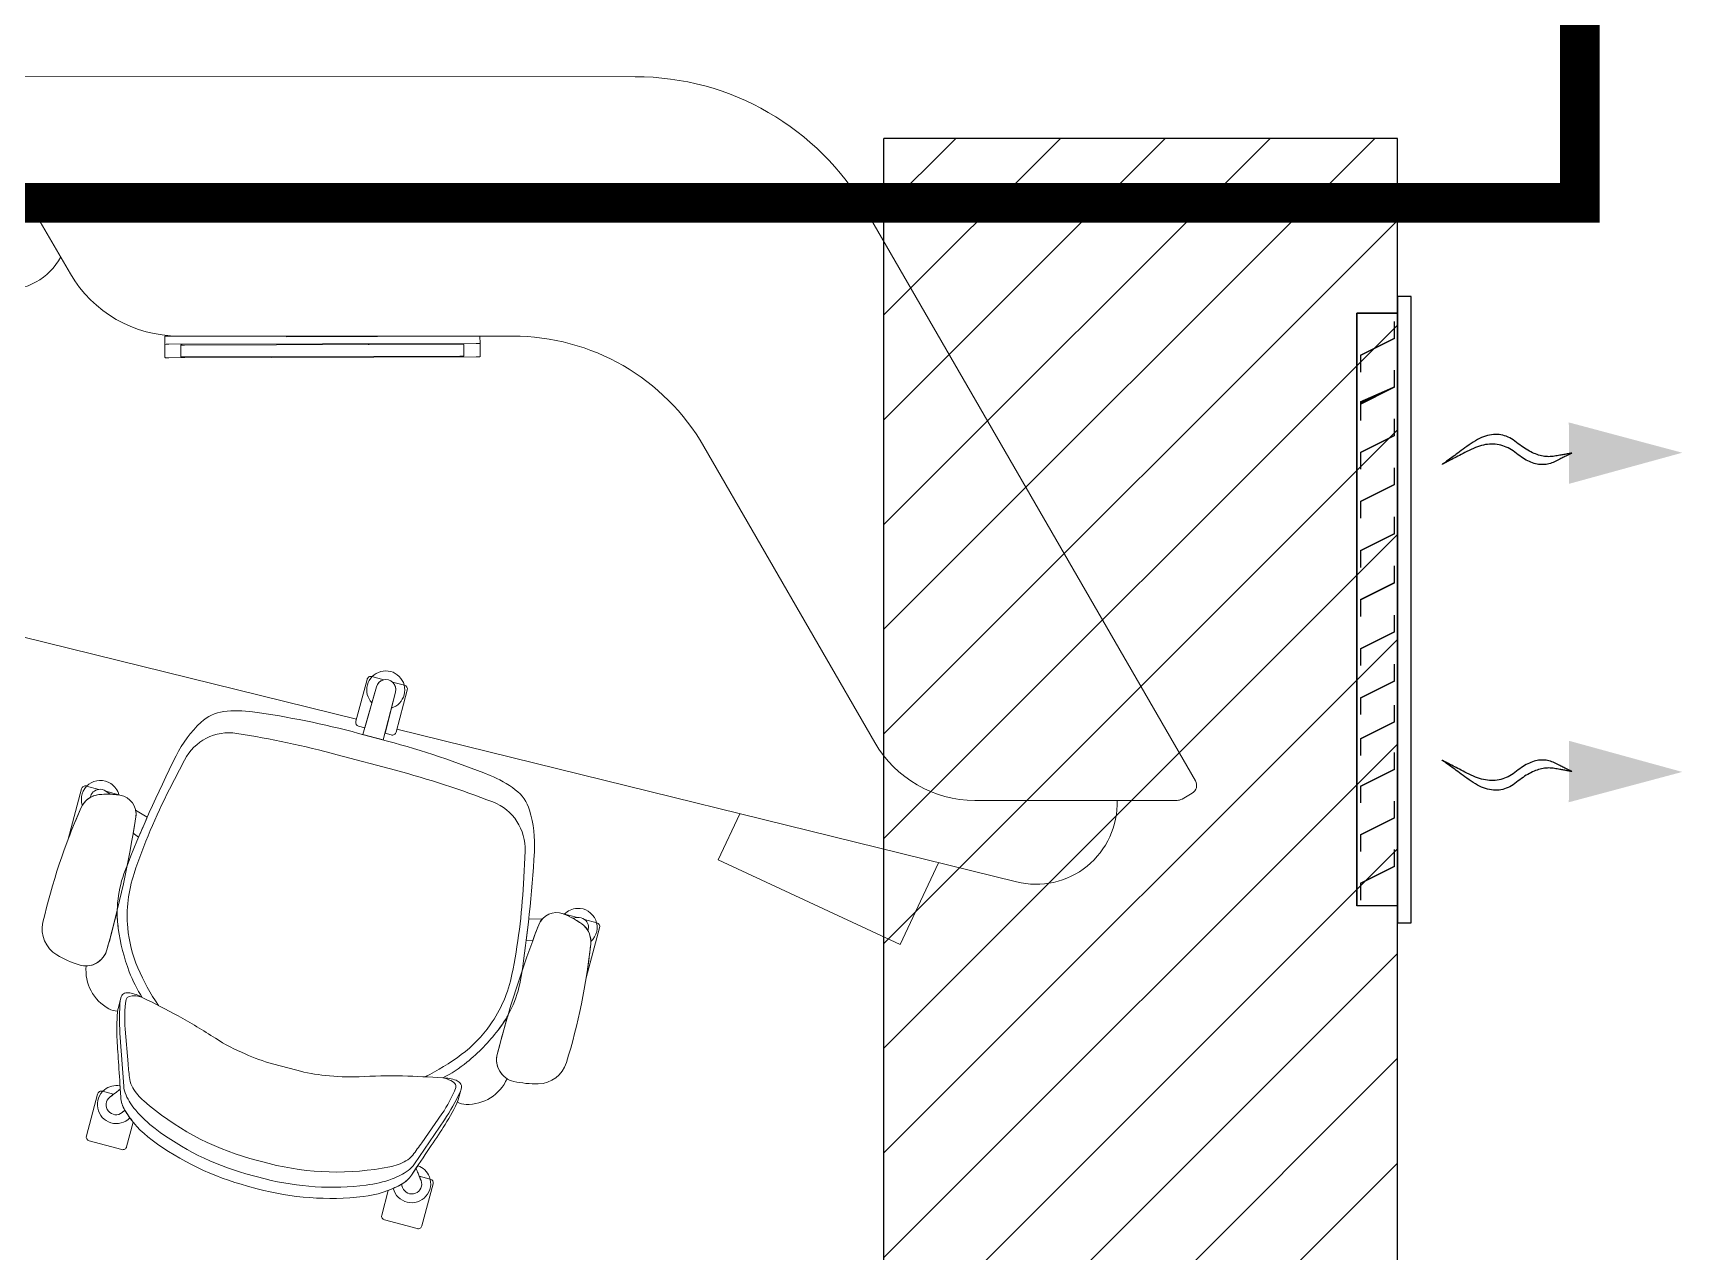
# Model space of a CAD drawing. Header units: millimetres. Extents: x -81374 to 485233, y -39075 to 157313.
# Drawn here: x 36876 to 38980, y 38608 to 40150 of the extents above; entities that cross this region are included whole.
import ezdxf
from ezdxf.enums import TextEntityAlignment as Align

# ---------------------------------------------------------------- set-up
doc = ezdxf.new("R2010")
doc.units = ezdxf.units.MM
doc.linetypes.add('CENTER', pattern=[2, 1.25, -0.25, 0.25, -0.25])
doc.linetypes.add('HIDDEN', pattern=[0.375, 0.25, -0.125])
for name, color, linetype in [('CEN', 252, 'CENTER'), ('M-HVAC ELLIPTICAL DUCT', 6, 'Continuous'), ('M-HVAC-GRIL', 6, 'Continuous'), ('M-HVAC-INSULATION', 8, 'Continuous'), ('M-HVAC-SUPP', 4, 'Continuous')]:
    doc.layers.add(name, color=color, linetype=linetype)
for name, color, linetype, lineweight in [('G-IMPT', 8, 'Continuous', 5), ('ID - MODULAR', 44, 'Continuous', 5), ('M HVAC GRILLE', 6, 'Continuous', 13)]:
    doc.layers.add(name, color=color, linetype=linetype, lineweight=lineweight)
doc.styles.get("Standard").update_dxf_attribs({"font": 'arial.ttf'})

# ---------------------------------------------------------------- blocks, each defined once
blk = doc.blocks.new('ng')
at = {"layer": 'CEN', "color": 9, "linetype": 'HIDDEN', "lineweight": 0, "ltscale": 1500, "true_color": 0xc7c8ca}
blk.add_lwpolyline([(51678.74908345514, -2761.027937155057), (51678.75574466436, -491.0792833287705), (47578.75574466436, -491.0792833287705), (47578.75574466436, -2761.079283323183)], dxfattribs=at)
blk = doc.blocks.new('floor plan 1')
at = {"layer": 'G-IMPT', "color": 8, "ltscale": 500}
for p, q in [((20809.72657071323, -77712.2218310457), (20850.82985892964, -77723.23542425051)), ((20789.31123637564, -77768.78528157028), (20803.5048667404, -77715.81393344881)), ((20854.42196133274, -77729.45712822335), (20846.09525943829, -77760.5328018473)), ((20806.8922104695, -77778.7552925249), (20792.90333877874, -77775.00698554312)), ((20804.62409130513, -77773.07571628812), (20806.8922104695, -77778.7552925249)), ((20827.94076164204, -77764.12528532388), (20829.54592039889, -77768.30686693953)), ((21026.50661854647, -77781.71305288421), (21001.9717229335, -77775.13894722675)), ((21011.86457054289, -77762.75361306337), (21024.13182851102, -77766.04061502506)), ((20812.83972266087, -77794.06798960772), (20775.1385483862, -77849.7511328411)), ((20810.8918992047, -77788.61060488477), (20808.66909948284, -77791.93230230184)), ((20816.65806337401, -77780.00282749734), (20810.89189920465, -77788.61060488486)), ((21021.31008170314, -77801.10682748846), (20996.77516826682, -77794.53271705526)), ((21168.80266752385, -77847.00199375514), (21177.12936941828, -77815.9263201312)), ((21183.35107339112, -77812.33421772809), (21224.45436160752, -77823.3478109329)), ((20778.12466256958, -77857.44373563607), (20803.62013543065, -77821.03242745317)), ((21228.04646401061, -77829.56951490574), (21213.85283364587, -77882.54086302721)), ((21182.72868189245, -77859.19042480961), (21179.24778278302, -77862.00920128758)), ((20757.58665803523, -77875.44555486835), (20753.56711542255, -77890.44669168492)), ((20753.56711542255, -77890.44669168492), (20757.58665803523, -77875.44555486835)), ((21185.25076965523, -77888.91976482491), (21184.56101384655, -77878.58212884245)), ((21198.44629497096, -77878.60006079692), (21193.74027364763, -77882.41092166764)), ((21180.83521264393, -77892.67208684038), (21185.6438147243, -77959.74569065048)), ((21185.51492191524, -77892.90783903646), (21185.25076965522, -77888.91976482482)), ((21207.63112967303, -77886.1329654303), (21193.64225798227, -77882.38465844851)), ((20992.64044862703, -77920.97623504052), (20961.66909333046, -77912.67748515849)), ((20961.66909333046, -77912.67748515849), (20992.64044862703, -77920.97623504052)), ((21179.2114625101, -77964.91462290674), (21175.33739006757, -77920.63376854832)), ((21183.97744357429, -78005.77479488796), (21187.99698618698, -77990.77365807141)), ((21187.99698618698, -77990.77365807141), (21183.97744357429, -78005.77479488796)), ((20578.64234978183, -78093.1868739342), (20595.64823952229, -78029.72003124445)), ((20198.33723697202, -78071.74371550116), (20149.97705758155, -78175.45245482054)), ((20428.53941485533, -78179.0887540348), (20198.33723697202, -78071.74371550116)), ((20663.18958733911, -78077.11043452853), (20671.64981180207, -78076.41927000412)), ((20597.69456081664, -78103.55110165055), (20582.23445218493, -78099.40857790704)), ((20606.77651439904, -78105.98460384953), (20613.10854611028, -78105.37891763513)), ((20625.92258187972, -78111.11477731873), (20606.77651439904, -78105.98460384953)), ((20668.41630996012, -78103.83811780787), (20651.17958695076, -78104.2381677847)), ((20835.26637976975, -78344.52734304982), (20051.27499394112, -78151.10063751112)), ((20675.14572861376, -78148.59639941971), (20673.07689166209, -78189.84589661876)), ((20401.31877865361, -78237.46359671594), (20428.53941485533, -78179.0887540348)), ((21161.93361741608, -78207.79042360873), (21168.91480439016, -78212.61910197826)), ((21251.10252915334, -78205.3484839446), (21234.09663941292, -78268.81532663436)), ((21165.75190276805, -78242.11740827328), (21151.02448788298, -78233.1525931113)), ((19828.87023356974, -78263.43463618576), (19841.67986553034, -78256.04049792033)), ((19848.03001556192, -78254.33958057268), (20103.83428114135, -78254.36214040034)), ((20242.02174803933, -79002.04331151658), (19824.68518622373, -78279.04793752506)), ((21122.81749905456, -78268.54969227908), (21103.98441527589, -78305.3072229482)), ((21203.33287322598, -78265.83140309496), (21184.18680574529, -78260.70122962579)), ((21203.33287322598, -78265.83140309496), (21198.15201606746, -78262.14084751543)), ((21227.87493544008, -78272.40742903747), (21212.41482680837, -78268.264905294)), ((20910.66319979095, -78312.18386673965), (20837.05965197166, -78292.4618549667)), ((20230.31085066916, -78327.3982948752), (20446.74136027269, -78702.34329502864)), ((20822.06635373842, -78393.7905094244), (20836.27300170837, -78340.77057894037)), ((20837.03496235954, -78391.51206323752), (20852.34724655716, -78330.78596599479)), ((20850.21381793071, -78339.24680649108), (20837.03496235954, -78391.51206323752)), ((20850.21381793071, -78339.24680649108), (20837.03496235898, -78391.51206323973)), ((20842.49470568121, -78337.17847653726), (20850.21381793071, -78339.24680649108)), ((20883.7053595493, -78339.18834729205), (20846.90358563874, -78329.32734140533)), ((20852.34724655716, -78330.78596599479), (20878.26169863088, -78337.72972270258)), ((20878.26169863088, -78337.72972270258), (20861.15947623618, -78397.9762074393)), ((20861.15947623618, -78397.9762074393), (20875.87888164809, -78346.12373978825)), ((20875.87888164809, -78346.12373978825), (20861.15947623618, -78397.9762074393)), ((20887.1900963007, -78354.41377371488), (20872.98344833075, -78407.43370419895)), ((20875.87888164809, -78346.12373978825), (20883.5979938976, -78348.19206974204)), ((21606.39831844412, -78534.78136003218), (20886.45514276726, -78357.15665756294)), ((20842.16922820203, -78371.15037697324), (20837.03496235954, -78391.51206323752)), ((20861.15947623618, -78397.9762074393), (20866.89391501389, -78377.77533703065)), ((20840.78791263661, -78404.06613916517), (20825.65845614152, -78400.01221339725)), ((20866.76174435791, -78411.02580660203), (20851.63228786279, -78406.97188083411)), ((20729.94867657369, -78815.94227436252), (20729.99672166793, -78832.55887101119)), ((21123.64626216745, -78814.538072553), (20735.02788661754, -78815.6617206063)), ((20750.27139255671, -78816.85223196005), (20750.31382928558, -78831.52915200574)), ((20750.31356184333, -78831.4366559863), (20750.27166652116, -78816.94698370865)), ((21103.32942199204, -78815.66028757789), (20755.35087656501, -78816.6664299524)), ((20755.350876565, -78816.6664299524), (21103.32942199205, -78815.66028757789)), ((21108.45223356374, -78830.45950446016), (21108.4099175802, -78815.82434469118)), ((21108.41016947891, -78815.91146491445), (21108.45206480109, -78830.4011371921)), ((21128.77505474856, -78831.40584653823), (21128.72700965431, -78814.78924988952)), ((20688.69653676066, -78842.06463402408), (21111.2633855861, -78842.10190093695)), ((20729.996721668, -78832.55887101113), (20730.02421709334, -78842.06827878495)), ((20730.02421709327, -78842.06827878498), (20729.99672166793, -78832.55887101119)), ((20735.07746915479, -78832.81004834772), (21123.69584470471, -78831.68640029445)), ((20753.62695804663, -78831.69294342815), (21104.48809697819, -78830.67846634591)), ((21103.37285475724, -78830.68169094832), (20755.39430933019, -78831.68783332282)), ((20859.8502494657, -78841.36388717574), (20975.16864443147, -78841.0304564937)), ((21107.13143778614, -78831.73429448766), (21108.44633003738, -78830.47087223662)), ((21123.72580217822, -78842.04731771644), (21111.26338558626, -78842.0833514478)), ((21128.80501222214, -78841.76676396016), (21128.77505474863, -78831.40584653817)), ((21128.77505474856, -78831.4058465382), (21128.80501222207, -78841.76676396022)), ((21248.37198378494, -78920.85842907254), (21378.00329221335, -79143.06883699371)), ((21369.57163676426, -79170.41775277688), (20533.46775608166, -79170.34401530653))]:
    blk.add_line(p, q, dxfattribs=at)
for centre, radius, start, end in [((20808.41176992837, -77717.12873423367), 5.080000000000074, 74.9999995826988, 164.9999995829001), ((20849.51505814477, -77728.14232743849), 5.079999999999982, 344.9999995829002, 74.9999995826988), ((20816.49719726046, -77769.16003757669), 24.08018180033297, 14.45855315397931, 200.9999995822688), ((20892.43488636418, -77880.68211127847), 128.7758423789854, 96.41916555169902, 119.5808336131732), ((20918.40782404505, -78111.53892913947), 361.0891305152434, 74.9999995826988, 96.41916555169902), ((20794.21813956361, -77770.10008235514), 5.080000000000156, 164.9999995829001, 254.9999995826988), ((20816.28242647358, -77768.600500806), 12.48776731491216, 20.99999958226885, 200.9999995822688), ((20816.28242647358, -77768.600500806), 12.48776731491214, 20.99999958226885, 200.9999995822688), ((20816.28242647358, -77768.600500806), 12.48776731491216, 20.99999958226885, 200.9999995822688), ((20816.28242647358, -77768.600500806), 12.48776731491216, 20.99999958226885, 200.9999995822688), ((21017.29429049336, -77691.43927727357), 227.8006185192168, 200.9999995822688, 203.4965871057689), ((21017.2942904936, -77691.43927727349), 227.8006185194714, 200.9999995822688, 203.4965871057689), ((21017.29429049325, -77691.43927727363), 227.8006185190947, 200.9999995822688, 202.5382530538555), ((20846.70883733057, -77800.126976817), 36.14754622534346, 118.4132401731777, 146.1909037348239), ((20846.70883733057, -77800.126976817), 36.14754622534473, 119.5808336131732, 146.1909037348239), ((20869.16193676697, -77853.31855995546), 83.01172833466151, 109.6775834116831, 125.4423689199655), ((20615.27056245402, -77845.76172433834), 227.8006185189851, 19.87175166759946, 20.99999958226885), ((20615.27056245162, -77845.76172433922), 227.8006185215471, 19.87037538966371, 20.99999958226885), ((20615.27056245282, -77845.76172433878), 227.8006185202647, 19.87175166759946, 20.99999958226885), ((20892.43488636416, -77880.68211127844), 128.7758423789624, 111.0908126463827, 119.2526988951099), ((20892.43488636414, -77880.68211127838), 128.7758423789113, 114.118066515614, 119.2526988951099), ((20893.07794504878, -77920.19581442364), 154.0366719625109, 97.06914381033313, 109.6775834116831), ((20917.11114664288, -78113.99675893213), 349.3221063175619, 75.94050498965844, 97.06914381033313), ((20930.67508201318, -78114.82593110114), 361.089130515242, 53.58083361352215, 74.9999995826988), ((20816.49719726046, -77769.16003757669), 24.08018180033311, 200.9999995822688, 251.0292956712461), ((20715.20631138972, -77822.76947319973), 101.6000000001213, 19.64609369254367, 23.49658710576895), ((20715.20631138986, -77822.76947319967), 101.5999999999735, 19.64609369254367, 23.49658710576895), ((20840.15026114658, -77812.55903216018), 32.98157314405503, 125.4423689199655, 145.8993988470895), ((20857.62506883477, -77858.78819494185), 69.64164136250366, 101.138923084455, 119.1013255892806), ((20911.41032549066, -78131.95154410548), 348.0497395921128, 75.80243316435578, 101.138923084455), ((20930.56912264717, -78117.60281283932), 349.3221063175619, 52.9308553544999, 74.05949417565006), ((21142.68038705271, -78058.44497522744), 413.9161413507359, 142.2939485336078, 144.9999995828187), ((20837.3932337114, -77822.4407404137), 28.04278797522997, 119.1013255892806, 142.2939485336078), ((20926.52878573266, -78136.00252343618), 348.0497395921128, 48.86107608049513, 74.19756600063683), ((21182.03627260624, -77817.24112091606), 5.080000000000005, 74.9999995826988, 164.9999995829001), ((21068.59671751005, -77927.88453304672), 128.775842378988, 30.41916555226462, 53.58083361352215), ((21223.13956082264, -77828.25471412088), 5.080000000000056, 344.9999995829002, 74.9999995826988), ((20984.15957803836, -77991.272207414), 252.4242567288486, 145.8993988470895, 155.2665399757771), ((20997.38410202588, -77984.36682769569), 263.7549698347234, 146.8524953212562, 154.5711381991046), ((20917.63115255672, -77952.0947874297), 168.5849410658422, 145.8442613289367, 158.644861356511), ((21048.28296028655, -77961.78287412977), 154.0366719625109, 40.32241575316576, 52.9308553544999), ((21068.59671751004, -77927.88453304672), 128.7758423789952, 30.7473002695594, 38.90918651845181), ((21190.12172308344, -77869.27243046078), 24.08018180033297, 308.9999995824129, 135.5414460109874), ((21068.59671751005, -77927.88453304672), 128.775842378988, 30.7473002695594, 35.88193264939918), ((21326.08825492996, -78036.22475655281), 227.8006185181642, 128.9999995824129, 130.1296237763895), ((21326.08825493019, -78036.22475655307), 227.8006185185306, 128.9999995824129, 130.1282474969104), ((21326.08825493004, -78036.2247565529), 227.8006185183005, 128.9999995824129, 130.1282474969104), ((21190.58748843171, -77868.89524280326), 12.48776731491222, 308.9999995824129, 128.9999995824129), ((21190.58748843171, -77868.89524280326), 12.48776731491216, 308.9999995824129, 128.9999995824129), ((21190.58748843171, -77868.89524280326), 12.48776731491218, 308.9999995824129, 128.9999995824129), ((21190.58748843171, -77868.89524280326), 12.48776731491218, 308.9999995824129, 128.9999995824129), ((20745.75065230906, -77924.13818222907), 54.70500438971377, 87.96653541239675, 156.1428893711256), ((20746.79757200788, -77894.65210539167), 25.2003476705278, 62.03346375219361, 87.96653541239675), ((20782.12117397508, -77882.0195587927), 25.40000000000227, 154.5711381991046, 164.9999995829001), ((20782.12117397508, -77882.0195587927), 25.40000000000436, 157.7322782016549, 164.9999995829001), ((21109.68986198259, -77926.32875467432), 69.64164136250365, 30.89867357670251, 48.86107608049513), ((21102.43345891946, -77915.82347775486), 83.01172833466151, 24.5576302451226, 40.32241575316576), ((21148.47420550192, -77880.98476587847), 36.14754622534525, 3.809095430928992, 31.58675899142191), ((21148.47420550192, -77880.98476587847), 36.14754622534519, 3.809095430928992, 30.41916555226462), ((21055.08672193281, -77701.56572905288), 227.8006185192143, 306.5034120589307, 308.9999995824129), ((21055.08672193269, -77701.56572905273), 227.8006185194135, 306.5034120589307, 308.9999995824129), ((21055.08672193292, -77701.56572905302), 227.8006185190225, 307.4617461107398, 308.9999995824129), ((20657.09921954275, -77933.61266949927), 38.10000000000023, 91.15477106143128, 162.9985683150009), ((20658.95834858491, -78025.84378594611), 130.3498520423068, 77.46361705912408, 91.15477106143128), ((20681.18738194191, -77925.87555163473), 27.93999999999993, 345.5984772402761, 77.46361705912408), ((20759.70074440751, -77892.09019266599), 6.350000000000263, 164.9999995829001, 222.5074049308188), ((20759.70074440751, -77892.09019266599), 6.350000000000072, 164.9999995829001, 222.5074049308188), ((20765.11924539792, -77887.12376284314), 13.70020939622973, 222.5074049308188, 249.7379533663885), ((20765.11924539792, -77887.12376284314), 13.70020939623122, 222.5074049308188, 249.7379533663885), ((20776.79932159546, -77855.48401874286), 47.42701752733409, 249.7379533663885, 270.4147263187621), ((20776.79932159546, -77855.48401874283), 47.42701752733948, 249.7379533663885, 270.4147263187621), ((20781.67707938935, -77871.30319064198), 31.93021711649908, 247.2304521039577, 261.8357222159198), ((21145.38487273994, -77904.96685377182), 28.04278797522997, 7.706050630946895, 30.89867357670251), ((20762.99632433656, -77956.70893427898), 413.9161413507359, 4.999999582229181, 7.706050630946895), ((21147.93807121368, -77895.0305297111), 32.98157314405503, 4.100600318290084, 24.5576302451226), ((21251.03748419329, -77966.34500741569), 101.5999999999148, 126.5034120589307, 130.353905472725), ((21251.03748419335, -77966.34500741574), 101.6000000000221, 126.5034120589307, 130.353905472725), ((21190.12172308344, -77869.27243046078), 24.08018180033309, 258.9707034941105, 308.9999995824129), ((21208.9459304579, -77881.22606224232), 5.079999999999978, 254.9999995826988, 344.9999995829002), ((21400.51304243433, -78160.91739680603), 815.4876453367852, 162.9985683150009, 173.7608182229535), ((20681.18738194191, -77925.87555163473), 27.94000000000009, 345.5984772402761, 58.65903998106027), ((20853.82346478842, -78053.38855652619), 168.8899383798787, 117.0024466377639, 129.4400113894818), ((20853.82346478844, -78053.38855652619), 168.8899383798945, 117.0024466377639, 129.4400113894818), ((20930.62203929256, -78170.67995545812), 296.6989942493565, 116.1805799245812, 126.6169184799654), ((20841.99275338215, -77117.57165638395), 788.0111236844047, 265.2794494117218, 268.974111517464), ((20841.99275338215, -77117.57165638384), 788.0111236845063, 265.2794494117218, 268.974111517464), ((20841.99275338155, -77117.57165635296), 788.0111237153708, 268.974111517464, 272.9921250994452), ((20841.99275338155, -77117.5716563531), 788.0111237152433, 268.974111517464, 272.9921250994452), ((20895.37878142673, -78138.92365688019), 234.7351678796792, 82.56791797904522, 92.99212509944516), ((20895.37878142673, -78138.92365688022), 234.7351678797012, 82.56791797904522, 92.99212509944516), ((20904.22954280876, -78127.04479982253), 221.929375163367, 74.9999995826988, 84.43737448421771), ((20904.22954280875, -78127.04479982256), 221.9293751634078, 74.9999995826988, 84.43737448421771), ((20935.20089810533, -78135.34354970456), 221.9293751633518, 65.56262468066589, 74.9999995826988), ((20935.20089810532, -78135.34354970459), 221.9293751633848, 65.56262468066589, 74.9999995826988), ((19281.88564364355, -77566.55628881772), 1472.639168490165, 338.8967438943808, 345.5984772402761), ((19281.88564364348, -77566.5562888177), 1472.639168490234, 343.5908301464037, 345.5984772402761), ((20908.86599492006, -78120.30310334594), 255.5342497879917, 129.4400113894818, 142.0972498355839), ((20908.86599492007, -78120.30310334594), 255.5342497880065, 129.4400113894818, 142.0972498355839), ((20852.12825216224, -78065.05315644678), 165.1000000000001, 126.6169184799654, 144.9269422365074), ((20936.92645356178, -78150.0563224006), 234.735167879686, 57.00787406575219, 67.43208118568971), ((20936.92645356178, -78150.0563224006), 234.7351678796831, 57.00787406575219, 67.43208118568971), ((20823.20943961306, -78053.61469098335), 146.9783203759831, 142.0972498355839, 171.3247393692345), ((20823.20943961306, -78053.61469098335), 146.9783203759814, 142.0972498355839, 151.0941274165597), ((21493.83612281856, -77292.23256587505), 788.0111237153126, 237.0078740657521, 241.0258876478606), ((21493.83612281849, -77292.23256587514), 788.0111237151843, 237.0078740657521, 241.0258876478606), ((20933.86575557091, -77977.79601790686), 252.4242567288486, 354.7334591893224, 4.100600318290084), ((20925.8656718874, -77965.20352153771), 263.7549698347016, 355.4288609660262, 3.147503843539099), ((20855.81348788097, -78067.64059547204), 169.6028660886225, 144.9269422365074, 168.4996398493574), ((21493.83612280272, -77292.23256590124), 788.011123684708, 241.0258876478606, 244.7205497533493), ((21493.83612280263, -77292.23256590142), 788.0111236845046, 241.0258876478606, 244.7205497533493), ((21011.06977211362, -77977.13159081145), 168.5849410658421, 351.3551378089709, 4.155737836981055), ((20890.52674750493, -78159.93645409026), 296.6989942493565, 23.38308068528707, 33.81941924098315), ((21181.33909992406, -77963.88012881103), 47.42701752733466, 239.5852728459845, 260.2620457987962), ((21015.68196438644, -78096.75841204543), 168.8899383798842, 20.55998777538318, 32.99755252692894), ((21181.33909992406, -77963.88012881103), 47.42701752733474, 239.5852728459845, 260.2620457987962), ((21015.68196438644, -78096.75841204543), 168.8899383798848, 20.55998777538318, 32.99755252692894), ((21169.20525164739, -77975.14105446875), 31.93021711649907, 248.1642769489029, 262.7695470615973), ((21177.84381458933, -78004.13129390689), 6.349999999999907, 287.4925942344907, 344.9999995829002), ((21177.84381458933, -78004.13129390689), 6.349999999999925, 287.4925942344907, 344.9999995829002), ((21163.46247024713, -77984.19965414706), 25.39999999999961, 344.9999995829002, 355.4288609660262), ((21163.46247024713, -77984.19965414706), 25.39999999999375, 344.9999995829002, 352.267720963169), ((21187.73733318767, -78012.80156175356), 25.20034767052639, 62.03346375219361, 87.96653541239675), ((21173.90095344417, -78038.8607130005), 54.70500438971353, 353.8571097941542, 62.03346375219361), ((21175.63447009477, -77997.12098898678), 13.70020939622841, 260.2620457987962, 287.4925942344907), ((21175.63447009477, -77997.12098898678), 13.70020939622952, 260.2620457987962, 287.4925942344907), ((21400.51304243447, -78160.91739680606), 815.4876453369268, 170.7418997981925, 173.7608182229535), ((22398.34599323163, -78293.94845650942), 1740.344405554563, 171.3247393692345, 176.5509561516008), ((21442.99124133307, -78187.10710325249), 768.810643600155, 168.4996398493574, 177.1287798981674), ((21011.3177614657, -78107.70785815115), 165.1000000000001, 5.073056928720661, 23.38308068528707), ((20934.55646115063, -78127.1868432262), 255.5342497880032, 7.902749329557283, 20.55998777538318), ((20934.55646115064, -78127.1868432262), 255.5342497879969, 7.902749329557283, 20.55998777538318), ((21228.94570053841, -78072.64695502713), 27.94000000000006, 72.53638210668835, 164.4015219248573), ((21228.94570053841, -78072.64695502713), 27.94000000000005, 91.34095918361055, 164.4015219248573), ((21198.21248954806, -78170.336501743), 130.3498520423026, 58.84522810395965, 72.53638210668835), ((22620.43617921288, -78461.11823478242), 1472.639168490249, 164.4015219248573, 171.1032552708315), ((22620.43617921373, -78461.11823478265), 1472.639168491127, 164.4015219248573, 166.4091690188542), ((21245.93810190117, -78091.39157709709), 38.10000000000007, 347.0014308498332, 58.84522810395965), ((20605.8283256516, -78093.56164675954), 24.08018180033292, 132.0739392516603, 272.9999995825367), ((20617.63013941709, -78075.32736328102), 27.93999999999998, 173.7608182229535, 234.0003113567489), ((20617.63013941709, -78075.32736328102), 27.93999999999957, 173.7608182229535, 234.0003113567489), ((20617.63013941709, -78075.32736328102), 27.93999999999998, 180.7383221910362, 234.0003113567489), ((20605.22983332135, -78093.5929893399), 12.48776731491212, 160.2465505294284, 232.8853208466584), ((19281.8856436434, -77566.55628881766), 1472.639168490322, 338.8967438943808, 339.7148040621225), ((22398.34599323881, -78293.94845651023), 1740.344405561791, 172.8197042644581, 173.7286549997871), ((20583.54925296979, -78094.5016747191), 5.080000000000195, 164.9999995829001, 254.9999995826988), ((20605.22983332135, -78093.5929893399), 12.48776731491194, 232.8853208466584, 277.1146783186816), ((20605.22983332135, -78093.5929893399), 12.48776731491195, 232.8853208466584, 277.1146783186816), ((20660.92598454746, -78015.73506381112), 101.5998422592964, 234.0003113567489, 248.2727356398612), ((20660.92598454746, -78015.73506381112), 101.5998422592886, 234.0003113567489, 249.8473672884778), ((20660.92598454746, -78015.73506381112), 101.5998422592908, 234.0003113567489, 249.066910618083), ((20605.8283256516, -78093.56164675954), 24.08018180033299, 272.9999995825367, 316.5670437371335), ((20633.24775605403, -78088.09176444862), 24.13000000000001, 249.066910618083, 338.8967438943808), ((20633.24775605403, -78088.09176444862), 24.13000000000024, 317.9990995846102, 338.8967438943808), ((21006.83253419591, -78108.10602815307), 169.6028660886225, 341.5003593160632, 5.073056928720661), ((21042.08142044595, -78112.26126320232), 146.9783203759836, 338.6752597959515, 7.902749329557283), ((21042.08142044594, -78112.26126320232), 146.9783203759901, 358.9058717484633, 7.902749329557283), ((20488.47048464692, -77916.53632286258), 815.4876453367691, 336.239180942739, 347.0014308498332), ((20026.63375163483, -78250.97578996458), 102.87, 76.14074385436182, 181.8955986230158), ((19557.80627626226, -77532.82811109914), 1740.344405554695, 333.4490430137159, 338.6752597959515), ((20438.58843204935, -77917.97817378669), 768.810643600155, 332.8712192664491, 341.5003593160632), ((20812.3507910569, -78198.36054326818), 151.4712732752563, 176.5509561516008, 196.7004754646464), ((20736.49717657042, -78193.02669245415), 63.49999999999999, 177.1287798981674, 248.9255242896438), ((19557.80627627023, -77532.82811110254), 1740.344405546032, 336.2713441658522, 337.1802949003144), ((22620.43617921247, -78461.11823478236), 1472.639168489831, 170.2851951032008, 171.1032552708315), ((20488.47048464692, -77916.53632286261), 815.4876453367682, 336.239180942739, 339.2580993675496), ((21189.35452560212, -78237.10012859676), 24.12999999999911, 171.1032552708315, 192.0008995805139), ((21189.35452560212, -78237.10012859676), 24.13000000000005, 171.1032552708315, 260.9330885468266), ((19848.02889552661, -78267.0395805233), 12.69999999999804, 89.9949469844407, 119.994946984972), ((20103.82140073528, -78400.41213983236), 146.0500000000001, 29.99494698468723, 89.9949469844407), ((20715.92582099687, -78227.29029286656), 50.79999999978968, 196.7004754646464, 232.9873275890385), ((21154.01615342624, -77109.56412221974), 1224.62584896457, 248.9255242896438, 254.9999995826988), ((21210.36550746368, -78255.54690114109), 24.08018180033294, 236.9999995821151, 17.92605991329752), ((21209.26197898737, -78233.85464153005), 27.94000000000004, 275.999687808314, 336.239180942739), ((21209.26197898737, -78233.85464153005), 27.93999999999988, 275.999687808314, 336.239180942739), ((21209.26197898737, -78233.85464153005), 27.93999999999977, 275.999687808314, 329.2616769742903), ((21210.86814573071, -78255.87329078434), 12.48776731491217, 277.1146783186816, 349.7534486358062), ((19834.58436056638, -78273.33381052842), 11.42999999999996, 119.994946984972, 209.9949469846872), ((20769.92702215033, -78155.66124605521), 140.5042366506728, 232.9873275890385, 247.9765346083814), ((21201.56282802849, -78160.59827364181), 101.5998422592929, 260.152631876686, 275.999687808314), ((21201.56282802849, -78160.59827364184), 101.5998422592913, 260.9330885468266, 275.999687808314), ((21201.56282802849, -78160.59827364181), 101.5998422592968, 261.7272635254862, 275.999687808314), ((21210.36550746368, -78255.54690114109), 24.0801818003329, 193.432955427226, 236.9999995821151), ((21210.86814573071, -78255.87329078434), 12.48776731491236, 232.8853208466584, 277.1146783186816), ((21210.86814573071, -78255.87329078434), 12.48776731491239, 232.8853208466584, 277.1146783186816), ((21229.18973622495, -78267.5005258495), 5.079999999999976, 254.9999995826988, 344.9999995829002), ((21135.79263570667, -77251.1787602198), 1116.18154722318, 247.9765346083814, 254.9999995826988), ((21227.61970124551, -77129.28613399272), 1224.62584896457, 254.9999995826988, 261.074474875306), ((21047.47043993422, -78276.35172966833), 63.49999999999999, 261.074474875306, 332.8712192664491), ((20979.11235789835, -78243.04417173401), 151.4712732752591, 313.2995237005383, 333.4490430137159), ((20841.17990489634, -78342.08537972523), 5.080000000000012, 74.9999995826988, 164.9999995829001), ((21172.59440961723, -77261.03976610652), 1116.181547223177, 254.9999995826988, 262.0234645564674), ((20882.28319311273, -78353.09897293002), 5.080000000000041, 344.9999995829002, 74.9999995826988), ((21048.15395566278, -78316.31055584733), 50.79999999978948, 277.0126715762239, 313.2995237005383), ((20849.25232844867, -78394.16526012379), 24.08018180033294, 107.1063624770214, 164.9999995829001), ((20849.25232844867, -78394.16526012379), 24.08018180033275, 344.9999995829002, 42.89363668838345), ((21037.20206833194, -78227.27738092354), 140.5042366506738, 262.0234645564674, 277.0126715762239), ((20826.97325692639, -78395.10531020927), 5.079999999999945, 164.9999995829001, 254.9999995826988), ((20849.25232844867, -78394.16526012379), 24.08018180033287, 164.9999995829001, 344.9999995829002), ((20849.09721929756, -78394.74413533951), 12.48776731491219, 164.9999995725346, 344.9999995829002), ((20849.09721929756, -78394.74413533951), 12.48776731491217, 164.9999995725346, 344.9999995829002), ((20849.09721929756, -78394.74413533951), 12.48776731491215, 164.9999995725346, 228.2873104988741), ((20849.44295672351, -78394.64077963447), 12.79637411257139, 165.8476992793952, 227.4396108020184), ((20849.09721929756, -78394.74413533951), 12.48776731491217, 281.7126886658223, 344.9999995829002), ((20848.84947976006, -78394.48175795676), 12.79637411254168, 282.5603883627993, 344.1522998853819), ((20868.07654514278, -78406.11890341408), 5.080000000000067, 254.9999995826988, 344.9999995829002), ((20688.7211775375, -78562.66463511062), 279.3999999999996, 209.9949469846872, 269.9949469844407), ((21111.24938514472, -79000.85190031957), 158.7500000000004, 30.25808593733491, 89.9949469844407), ((21330.96458443809, -78980.47465476909), 80.14975891112631, 86.95946374481187, 151.5535834009345), ((20533.49743701739, -78833.79401661534), 336.5499999999998, 209.9949469846872, 269.9949469844407)]:
    blk.add_arc(centre, radius, start, end, dxfattribs=at)
for centre, major_axis, ratio, start_param, end_param in [((20922.21961756545, -77888.78599426287), (-161.8179259160687, -3.422719736875883), 0.1663016285296391, 6.227474651200532, 6.613219560112963), ((21038.75044226739, -77920.010335545), (138.4270735405137, -83.87312721715308), 0.1663016285296388, 5.953151054246206, 6.338895963158634), ((20735.02865533905, -78815.92758615265), (5.079978765358338, 0.01468820984681515), 0.05233595624293837, 1.570796326794897, 2.879793265790609), ((20753.54091909381, -78816.84277847724), (3.269526537098318, 0.009453482798809183), 0.05233595624292862, 2.356194490192224, 3.141592653589793), ((20755.35164528651, -78816.93229549879), (5.079978765358349, 0.01468820984681518), 0.05233595624294124, 1.570796326794908, 2.879793265790626), ((21103.33019071355, -78815.92615312428), (-5.079978765358338, -0.01468820984681371), 0.05233595624293837, 3.141592653589794, 4.712388980384691), ((21104.99457302646, -78815.83421979102), (-3.415344553742231, -0.009875099842265766), 0.05233595624292756, 3.141592653589832, 3.926990816987292), ((21123.64703088895, -78814.80393809939), (5.079978765358328, 0.01468820984681512), 0.05233595624294145, 0.2617993877991676, 1.570796326794902), ((20735.07670043329, -78832.54418280133), (5.079978765358338, 0.01468820984681515), 0.05233595624293837, 3.141592653589793, 4.712388980384678), ((20755.39354060869, -78831.42196777643), (5.079978765358324, 0.01468820984681511), 0.0523359562429334, 3.141592653589793, 3.665191429188128), ((20753.62645676736, -78831.5195739012), (3.312627481785647, 0.009578104524490514), 0.0523359562429274, 3.141592653589793, 4.712388980384675), ((21104.48749701933, -78830.47096806759), (3.964736544412378, 0.01146360743646887), 0.05233595624293355, 4.712388980384669, 6.283185307179586), ((21123.6950759832, -78831.42053474806), (-5.079978765358338, -0.01468820984681371), 0.05233595624293837, 1.570796326794897, 3.141592653589794), ((21123.72503345671, -78841.78145217008), (-5.079978765358338, -0.01468820984681371), 0.05233595624293837, 1.570796326794909, 3.141592653589794)]:
    blk.add_ellipse(centre, major_axis=major_axis, ratio=ratio, start_param=start_param, end_param=end_param, dxfattribs=at)
for points in [[(20776.55112618343, -77840.1465763681), (20781.62214644673, -77832.48986062914), (20793.37765624178, -77814.80918674503), (20808.36010457375, -77792.39402804867), (20816.65806337396, -77780.00282749743)], [(21184.56101384653, -77878.58212884227), (21185.55165647464, -77893.46220271758), (21187.31925760083, -77920.36552377022), (21188.65949046699, -77941.55519142695), (21189.22276483507, -77950.72161190631)]]:
    blk.add_open_spline(points, degree=3, dxfattribs=at)
at = {"layer": 'ID - MODULAR', "color": 8, "ltscale": 500}
blk.add_arc((11420.42449029694, -71220.76011370585), 9842.078283017887, 158.924070902412, 26.97429343816349, dxfattribs=at)
at = {"layer": 'CEN', "linetype": 'Continuous'}
blk.add_blockref('ng', (-28240.36740311823, -78519.64606617595), dxfattribs=at)
at = {"layer": 'G-IMPT', "color": 8, "ltscale": 500}
for rotation, p in [(359.9991541796221, (39680.6314942255, -4989.623528557902, -8.574139590704514e-06)), (359.9991541796221, (35886.72222724362, -10139.28584113023, -1.194180592266804e-05)), (270.000845819961, (28873.29223530782, -20643.48268037932, -8.594594834688046e-06)), (359.999154180039, (11975.30567581361, -26935.44021025665, -8.932962352100148e-06)), (359.999154180039, (15267.62532675703, -26935.44120405248, -8.933041737978461e-06)), (359.999154180039, (26686.26694896193, -26987.72764356093, -8.910885197008824e-06)), (270.000845819961, (15861.10806126436, -28615.02448734518, -8.58600816521325e-06)), (89.99915418003897, (23697.8122269801, -33300.57395540147, -8.545742647471406e-06)), (89.99915418003897, (23597.86740631542, -35337.7267159109, -8.58310151139712e-06)), (89.99915418003897, (23597.87657754382, -37388.33677853703, -8.582368900132897e-06)), (359.999154180039, (13750.44144569826, -37781.53854203733, -8.948785460210385e-06)), (89.99915418003897, (23697.82699940955, -40746.75640423098, -8.54456260399732e-06)), (89.99915418003897, (23597.79944719743, -44302.4861436179, -8.583019672991327e-06)), (89.99915418003897, (23597.80793994049, -46399.05674924936, -8.582341260137568e-06)), (89.99915418003897, (23697.77929036831, -48339.77723727059, -8.548373672648927e-06)), (89.99915418003897, (23697.76870072523, -54279.97799098661, -7.161292500136084e-06)), (359.999154180039, (27418.07352241709, -55702.4047183628, 1.963241866616604e-05)), (89.99915418003897, (9671.907285513764, -65856.51145517181, 0.0001129724719664556)), (359.999154180039, (4684.109425780982, -67403.38954779695, -9.941498733651704e-05)), (359.999154180039, (8737.208518545835, -67403.3895630469, 1.959500802634664e-05))]:
    blk.add_attdef('PARTITIONTYPE', text='', height=200, rotation=rotation, dxfattribs=at).set_placement(p, align=Align.MIDDLE_CENTER)
blk = doc.blocks.new('RAAAA')
at = {"linetype": 'Continuous', "ltscale": 1000}
for points in [[(363.3502270197496, -3.1432137e-09, 0), (363.4422060456127, -0.0159299550577998, 0), (363.7181430901401, -0.0637198820477352, 0), (364.1780382394791, -0.1433697463944554, 0), (364.8218913553283, -0.2548795742914081, 0), (365.6497025364079, -0.3982493301155045, 0), (366.6614717766643, -0.5734790414571762, 0), (367.8571990267374, -0.7805686946958303, 0), (369.2368843313307, -1.019518308341502, 0), (370.800527705811, -1.29032784642186, 0), (372.548129088711, -1.592997347353956, 0), (374.4796885345131, -1.927526794723235, 0), (376.5952059868723, -2.293916173512115, 0), (378.8946815072559, -2.692165509564802, 0), (381.3781150872819, -3.122274795197881, 0), (384.045506676659, -3.584244024823418, 0), (386.8968563312665, -4.078073198790661, 0), (389.932163991034, -4.603762332117184, 0), (393.1514297206886, -5.161311412579379, 0), (396.5546535076573, -5.750720418873242, 0), (400.1418353044426, -6.371989386272617, 0), (403.9129751627332, -7.025118298013692, 0), (407.8680730322376, -7.710107161430643, 0), (412.0071289613843, -8.426955960108897, 0), (416.3301429580895, -9.175664704525843, 0), (420.8371149189769, -9.95623342192266, 0), (420.8371149189769, -9.95623342192266, 0), (425.4524514768271, -10.64715723088011, 0), (430.1005588909608, -11.12693132087588, 0), (434.7814372973515, -11.39555565733462, 0), (439.4950866661964, -11.45303028915077, 0), (444.2415069267154, -11.29935517825652, 0), (449.0206981487571, -10.93453033897094, 0), (453.83266031323, -10.35855577513575, 0), (458.6773934331723, -9.571431490243413, 0), (463.5548974592238, -8.573157460894432, 0), (468.4651724724099, -7.363733723410405, 0), (473.408218444325, -5.943160244612953, 0), (478.3840353195556, -4.311437036027201, 0), (483.3926231446675, -2.468564090318976, 0), (488.4339819159356, -0.4145414385711776, 0), (493.5081116431391, 1.850630961125715, 0), (498.6150123188272, 4.326953077688813, 0), (503.7546839457935, 7.014424921246244, 0), (508.9271264774724, 9.913046506117096, 0), (514.1323399618268, 13.02281780994963, 0), (519.3703244356439, 16.34373884601518, 0), (524.6410798691213, 19.87580960802734, 0), (529.9446061570196, 23.61903010122478, 0), (535.2809034381062, 27.57340032421053, 0), (540.6499716709368, 31.73892027698457, 0), (546.0518108080141, 36.11558996024542, 0), (546.0518108080141, 36.11558996024542, 0), (551.5033782976678, 40.40606285934336, 0), (557.0216314746065, 44.3129924959503, 0), (562.6065703099594, 47.83637886552606, 0), (568.2581947850994, 50.97622194606811, 0), (573.9765050141142, 53.73252174176741, 0), (579.7615008889697, 56.10527828754857, 0), (585.6131824222392, 58.09449155442417, 0), (591.5315496395342, 59.70016154344192, 0), (597.5166025618091, 60.92228824901393, 0), (603.5683411317877, 61.76087169104722, 0), (609.6867653969674, 62.21591186709703, 0), (615.8718753615394, 62.28740876214579, 0), (622.1236710227095, 61.97536236641464, 0), (628.4421522845514, 61.27977271866985, 0), (634.8273192858322, 60.20063977909739, 0), (641.2791719487868, 58.73796358541586, 0), (647.7977103055454, 56.89174411003477, 0), (654.3829343058169, 54.66198134981095, 0), (661.0348440050147, 52.0486753428122, 0), (667.7534394040703, 49.05182603385765, 0), (674.5387204550208, 45.6714334700955, 0), (681.3906872477382, 41.90749761380721, 0), (688.3093396429903, 37.76001850445755, 0), (695.2946777339093, 33.22899609315209, 0), (702.3467015242204, 28.31443044031039, 0), (702.3467015242204, 28.31443044031039, 0), (709.2903608093036, 23.31021987483837, 0), (715.9506054315714, 18.51026280666701, 0), (722.3274353891611, 13.91455923928879, 0), (728.4208506457508, 9.523109151399693, 0), (734.2308512860907, 5.335912552778608, 0), (739.7574372706002, 1.35296946123708, 0), (745.0006085336207, -2.425720145227386, 0), (749.9603651948273, -6.000156254740431, 0), (754.6367071997374, -9.370338881271893, 0), (759.0296344873495, -12.53626801015343, 0), (763.139147110283, -15.4979436553549, 0), (766.9652450741268, -18.25536579836625, 0), (770.5079283909872, -20.80853444966487, 0), (773.7671970343217, -23.15744960331358, 0), (776.7430510194972, -25.30211128131487, 0), (779.4354902971535, -27.24251944175922, 0), (781.8445149608888, -28.97867412900087, 0), (783.9701249599457, -30.51057533326093, 0), (785.8123202584683, -31.83822301088367, 0), (787.371100931894, -32.96161723241676, 0), (788.6464669620618, -33.88075794337783, 0), (789.6384182679468, -34.59564515668899, 0), (790.3469549207947, -35.10627890238538, 0), (790.7720769094302, -35.41265913681128, 0), (790.9137842478231, -35.5147858823184, 0)], [(363.3502270197496, -3.1432137e-09, 0), (363.442206050735, -0.0450899703428149, 0), (363.7181430864148, -0.1803598914993927, 0), (364.1780382394791, -0.4058097624219954, 0), (364.8218913553283, -0.7214395778719336, 0), (365.6497025364079, -1.127249323530121, 0), (366.6614717766643, -1.623239042703061, 0), (367.8571990267374, -2.209408693481235, 0), (369.2368843313307, -2.885758303105831, 0), (370.800527705811, -3.652287854813038, 0), (372.548129088711, -4.508997344411909, 0), (374.4796885345131, -5.455886790063231, 0), (376.5952059915289, -6.492956176749429, 0), (378.8946815119126, -7.620205525425263, 0), (381.3781150872819, -8.837634793133475, 0), (384.045506676659, -10.14524403051473, 0), (386.8968563312665, -11.54303320229518, 0), (389.9321639947593, -13.03100234130397, 0), (393.1514297160321, -14.60915141925215, 0), (396.5546535076573, -16.27748042601161, 0), (400.1418353067711, -18.03598940314259, 0), (403.9129751627332, -19.88467830209993, 0), (407.8680730322376, -21.82354717107955, 0), (412.0071289679034, -23.85259597969707, 0), (416.3301429580895, -25.97182474087458, 0), (420.8371149189769, -28.18123343505431, 0), (420.8371149189769, -28.18123343505431, 0), (425.4524514768271, -30.30099723860621, 0), (430.1005588909608, -32.15129131812137, 0), (434.7814372973515, -33.73211567220278, 0), (439.4950866685247, -35.04347029665951, 0), (444.2415069281124, -36.085355194984, 0), (449.0206981487571, -36.85777036577929, 0), (453.83266031323, -37.36071579926647, 0), (458.6773934382945, -37.59419151744805, 0), (463.5548974592238, -37.55819750251248, 0), (468.4651724775322, -37.25273375166579, 0), (473.4082184433937, -36.677800264908, 0), (478.3840353195556, -35.83339706843253, 0), (483.3926231446675, -34.71952413674444, 0), (488.4339819159356, -33.33618147473317, 0), (493.5081116431391, -31.68336907890625, 0), (498.6150123127734, -29.76108695170842, 0), (503.7546839481218, -27.56933511409443, 0), (508.9271264774724, -25.10811354231555, 0), (514.1323399529792, -22.37742221960798, 0), (519.3703244407661, -19.37726119032595, 0), (524.6410798714496, -16.10763043316547, 0), (529.9446061570196, -12.56852993450593, 0), (535.2809034381062, -8.759959704824723, 0), (540.6499716755932, -4.681919758091679, 0), (546.0518108080141, -0.3344100876711309, 0), (546.0518108080141, -0.3344100876711309, 0), (551.5033782916144, 3.985222824267111, 0), (557.0216314718126, 7.979632466915063, 0), (562.6065703099594, 11.64881881827023, 0), (568.2581947897561, 14.9927818957949, 0), (573.9765050141142, 18.01152170961723, 0), (579.7615008917637, 20.70503825240303, 0), (585.613182418514, 23.07333150459454, 0), (591.5315496409312, 25.11640151124448, 0), (597.5166025618091, 26.83424822066445, 0), (603.5683411317877, 28.22687166114338, 0), (609.6867653969674, 29.29427183407824, 0), (615.8718753615394, 30.03644871327561, 0), (622.1236710227095, 30.45340233575553, 0), (628.4421522845514, 30.54513267986477, 0), (634.8273192909545, 30.31163976306562, 0), (641.2791719427332, 29.75292355462443, 0), (647.7977103046142, 28.86898407479748, 0), (654.3829343058169, 27.65982132952195, 0), (661.0348440026864, 26.12543531041592, 0), (667.7534394068643, 24.26582600281108, 0), (674.5387204550208, 22.0809934346471, 0), (681.3906872416846, 19.57093758392147, 0), (688.3093396429903, 16.73565848520957, 0), (695.2946777339093, 13.57515608193353, 0), (702.3467015242204, 10.08943041635211, 0), (702.3467015242204, 10.08943041635211, 0), (709.2903608093036, 6.514059860142879, 0), (715.9506054315714, 3.084622785681858, 0), (722.3274353891611, -0.1988807808374986, 0), (728.4208506457508, -3.336450860719196, 0), (734.2308512860907, -6.328087466186843, 0), (739.7574372631498, -9.173790556378663, 0), (745.0006085396744, -11.87356015015393, 0), (749.9603651929647, -14.42739626707043, 0), (754.6367071950807, -16.83529888687189, 0), (759.0296344873495, -19.0972680154955, 0), (763.139147110283, -21.21330366202164, 0), (766.9652450741268, -23.18340579536743, 0), (770.5079283867963, -25.00757444975898, 0), (773.7671970343217, -26.68580960598774, 0), (776.7430510194972, -28.21811127837282, 0), (779.4354903008788, -29.60447944700718, 0), (781.8445149608888, -30.84491413389333, 0), (783.970124962274, -31.93941531877499, 0), (785.8123202584683, -32.88798302819488, 0), (787.371100938879, -33.69061722687912, 0), (788.6464669657872, -34.34731794591062, 0), (789.6384182707407, -34.85808517027181, 0), (790.3469549235887, -35.22291890904308, 0), (790.7720769150183, -35.44181913323701, 0), (790.9137842478231, -35.5147858823184, 0)]]:
    blk.add_polyline3d(points, dxfattribs=at)
blk.add_solid([(373.4006197778508, 101.2500000956934), (0, 0), (373.4006197778508, -101.2500000848667)], dxfattribs=at)
blk = doc.blocks.new('zw$77DE')
at = {"layer": 'M-HVAC-GRIL', "linetype": 'ByBlock'}
blk.add_lwpolyline([(-9.022187441587448e-10, 750), (-9.022187441587448e-10, 771.4285714281141), (-17.14285714391735, 771.4285714281141), (-17.14285714284051, -21.42857142857974), (0, -21.42857142857974), (0, 0), (-9.022187441587448e-10, 750), (51.42857142767753, 750), (51.42857142857974, 0), (0, 0), (51.42857142857974, 0), (51.42857142767753, 750), (51.42857142767753, 750)], dxfattribs=at)
at = {"layer": 'M-HVAC-GRIL', "lineweight": 0, "const_width": 1.714285714285749}
for points in [[(3.857152358570602, 678.6340568363667), (3.857152358570602, 700.0626282649464), (46.71429521570099, 721.4911996934679), (46.71429521570099, 742.9197711220477)], [(3.857152358570602, 617.2054854077869), (3.857152358570602, 638.6340568363667), (46.71429521573009, 660.0626282648882), (46.71429521573009, 681.4911996934679)], [(3.857152358570602, 555.7769139792072), (3.857152358570602, 577.2054854077869), (46.71429521573009, 598.6340568363084), (46.71429521573009, 620.0626282648882)], [(3.857152358570602, 495.6386789182434), (3.857152358570602, 517.0672503468231), (46.71429521573009, 538.4958217754029), (46.71429521573009, 559.9243932039826)], [(3.857152358570602, 443.9648781024734), (3.857152358570602, 465.3934495310532), (46.71429521573009, 486.8220209596329), (46.71429521573009, 508.2505923882127)], [(3.857152358599706, 381.817986134789), (3.857152358599706, 403.2465575633105), (46.71429521573009, 424.6751289918902), (46.71429521573009, 446.10370042047)], [(3.857152358599706, 319.6710941670462), (3.857152358599706, 341.099665595626), (46.71429521575919, 362.5282370242057), (46.71429521575919, 383.9568084527273)], [(3.857152358599706, 257.5242021993035), (3.857152358599706, 278.9527736278833), (46.71429521575919, 300.381345056463), (46.71429521575919, 321.8099164850428)], [(3.857152358599706, 195.3773102315608), (3.857152358599706, 216.8058816601406), (46.71429521575919, 238.2344530887203), (46.71429521575919, 259.6630245173001)], [(3.857152358599706, 133.2304182638763), (3.857152358599706, 154.6589896924561), (46.71429521575919, 176.0875611209776), (46.71429521575919, 197.5161325495574)], [(3.857152358628809, 71.8018468352966), (3.857152358628809, 93.23041826387635), (46.7142952157883, 114.6589896923979), (46.71429521575919, 136.0875611209776)], [(3.857152358628809, 10.37327540671686), (3.857152358628809, 31.8018468352966), (46.7142952157883, 53.23041826381814), (46.7142952157883, 74.65898969239788)]]:
    blk.add_lwpolyline(points, dxfattribs=at)
at = {"layer": 'M-HVAC-SUPP'}
for p, xscale, yscale, zscale, rotation in [((-360.2760651506251, 580.5498797847831), 0.3839999997941416, 0.3839999997941416, 0.3839999997941416, 359.7971218112731), ((-360.276065150596, 176.4985024860071), -0.3839999997941415, 0.3839999997941436, 0.3839999997941436, 180.2028781887378)]:
    blk.add_blockref('RAAAA', p, dxfattribs=dict(at, xscale=xscale, yscale=yscale, zscale=zscale, rotation=rotation))
blk = doc.blocks.new('jyfhg')
at = {"layer": 'M HVAC GRILLE', "color": 7}
blk.add_blockref('zw$77DE', (-99.99999999909778, -700.0016358686833), dxfattribs=at)

msp = doc.modelspace()

# ---------------------------------------------------------------- hatches: boundary and pattern name
at = {"layer": 'M-HVAC-INSULATION'}
h = msp.add_hatch(dxfattribs=at)
h.set_pattern_fill('ANSI31', color=26, scale=750, angle=360, style=0)
h.set_pattern_definition([(44.99999999999996, (496839.3968402171, -83091.06747571085), (-66.29126073623881, 66.29126073623885), [])])
h.paths.add_polyline_path([(37951.7914906485, 40016.94502376102), (38601.7914906485, 40016.94502376102), (38601.7914906485, 33373.79673869347), (37951.7914906485, 33373.79673869347)])

# ---------------------------------------------------------------- linework, layer by layer
at = {"layer": 'CEN', "color": 11, "linetype": 'HIDDEN', "lineweight": 0, "ltscale": 1500, "const_width": 50}
msp.add_lwpolyline([(34732.42315185854, 42205.29971796665), (34732.41649064932, 39935.35106414036), (38832.41649064932, 39935.35106414036), (38832.41649064933, 42205.35106413477)], dxfattribs=at)
at = {"layer": 'M-HVAC ELLIPTICAL DUCT', "linetype": 'Continuous'}
for p, q in [((38601.7914906485, 40016.94502376102, 2.175951182437075e-05), (37951.7914906485, 40016.94502376102, 2.175951182437075e-05)), ((37951.7914906485, 33373.79673869347, 1.541777294349067e-05), (37951.7914906485, 40016.94502376102, 2.704768283418123e-05)), ((38601.7914906485, 33373.79673869347, 1.541777294349067e-05), (38601.7914906485, 40016.94502376102, 2.704768283418123e-05))]:
    msp.add_line(p, q, dxfattribs=at)

# ---------------------------------------------------------------- block references
at = {"linetype": 'Continuous', "rotation": 180}
msp.add_blockref('floor plan 1', (58170.80483219543, -39075.37428536439), dxfattribs=at)
at = {"layer": 'M HVAC GRILLE', "color": 0, "rotation": 180}
msp.add_blockref('jyfhg', (38501.79149064943, 39095.51481646376, 5.288170995599629e-06), dxfattribs=at)

doc.saveas('drawing.dxf')
